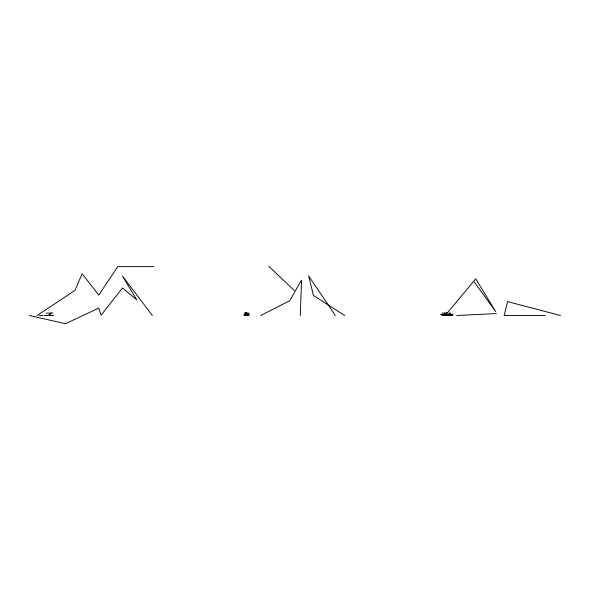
<?xml version="1.0" encoding="UTF-8"?>
<svg xmlns="http://www.w3.org/2000/svg" width="590" height="590" viewBox="0 0 590 590"><rect width="100%" height="100%" fill="white"/><g stroke="black" fill="none" stroke-linecap="round" stroke-linejoin="round"><path stroke-width="0.89" d="M300.303 315.51L301.542 280.139L289.668 300.767L260.728 315.51M445.752 314.802L475.724 278.849L495.725 311.653L474.353 282.05M448.562 315.023L452.589 315.023L452.589 315.51L442.08 315.51L442.08 315.023L444.683 315.023L446.829 312.648L444.683 315.51L444.683 313.135M48.771 315.296L51.042 313.039L53.063 313.017M48.675 315.51L51.05 313.135L46.3 313.135M246.561 315.51L248.936 313.135L244.186 313.135M444.454 315.51L446.829 313.135L442.08 313.135M37.096 315.51L75.004 290.361L82.128 273.738L98.751 295.111L117.749 266.614L153.784 266.614M246.163 314.905L248.936 314.175L248.936 313.725L244.186 314.455L244.186 314.905L246.163 314.905L246.163 312.53L245.713 312.53L245.713 314.905M444.683 315.023L452.825 314.205L452.825 314.684L444.683 315.51M456.749 315.51L496.352 313.556M445.398 315.023L446.829 315.023L446.829 315.51M44.722 315.421L48.365 315.421M48.845 315.436L52.879 315.421M39.375 315.51L43.055 315.51M46.3 315.51L53.373 315.569M545.175 315.51L504.17 315.51L507.599 301.601L560.5 315.51M44.678 315.576L48.535 315.576M448.983 315.023L440.841 314.205L440.841 314.684L448.983 315.51L448.983 313.135L449.433 313.135L449.433 315.51M29.5 315.51L65.505 323.726L98.751 308.091L101.126 315.215L122.499 287.986L136.747 299.86L122.499 276.113L152.397 315.51M344.722 315.51L313.415 295.465L308.666 275.943L335.327 315.51M268.811 266.274L294.417 290.619M451.579 315.023L451.579 315.51M450.443 315.023L450.443 313.135L449.993 313.135L449.993 315.023M444.233 313.135L444.233 315.51M246.79 313.135L246.79 315.51M246.34 313.135L246.34 315.51M248.936 315.06L244.186 315.06L244.186 315.51L248.936 315.51L248.936 315.06"/></g></svg>
